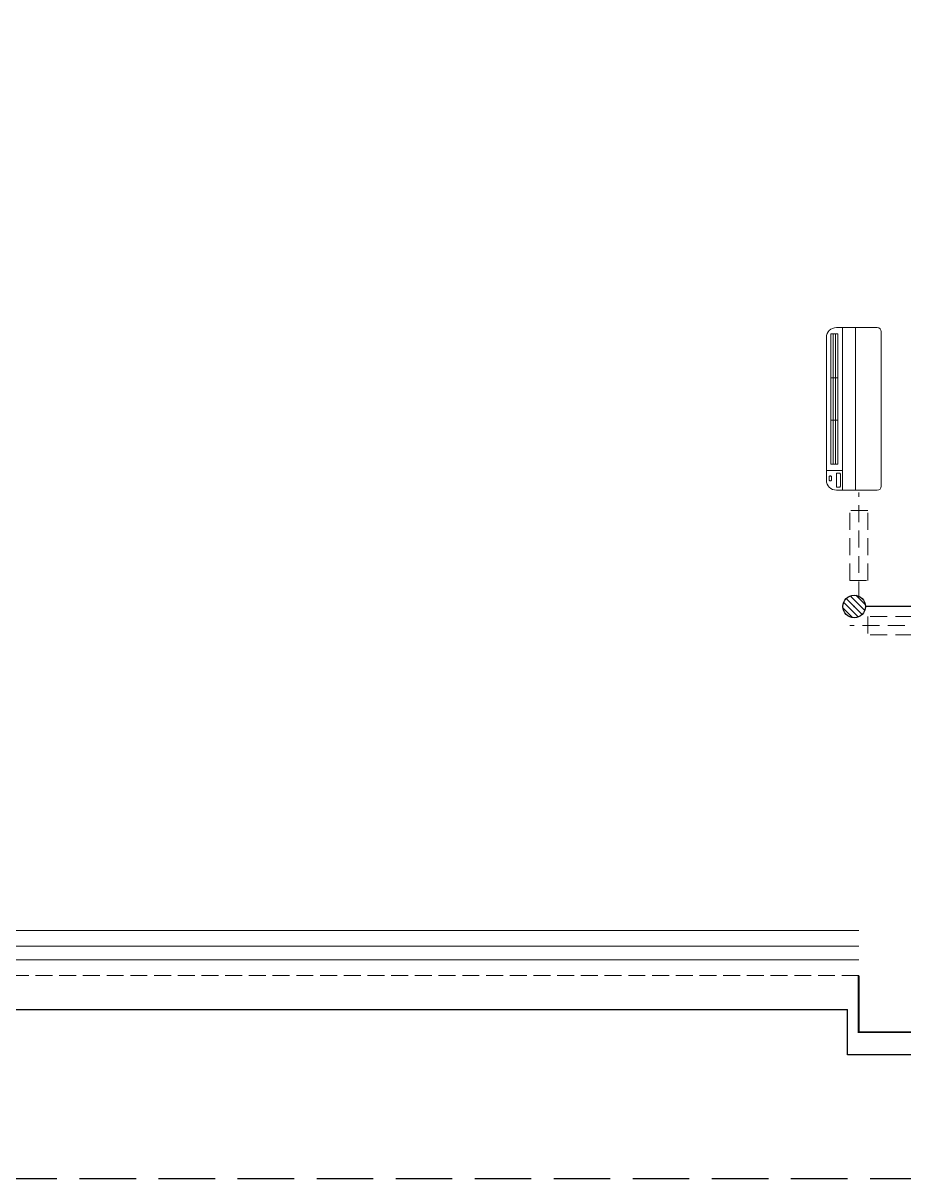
# Model space of a CAD drawing. Extents: x 3443499 to 7125205, y -1700016 to -264854.
# Drawn here: x 3567109 to 3571009, y -1020829 to -1015710 of the extents above; entities that cross this region are included whole.
import ezdxf

# ---------------------------------------------------------------- set-up
doc = ezdxf.new("R2010")
doc.units = 0
doc.header["$LTSCALE"] = 1000
doc.header["$MEASUREMENT"] = 0
doc.linetypes.add('DASH', pattern=[0.35, 0.25, -0.1])
doc.linetypes.add('HIDDEN', pattern=[0.375, 0.25, -0.125])
doc.layers.get('0').update_dxf_attribs({"linetype": 'CONTINUOUS'})
for name, color, linetype in [('!校对', 2, 'CONTINUOUS'), ('LVTRY', 252, 'CONTINUOUS'), ('VPIPE-凝结', 150, 'CONTINUOUS'), ('卫生间', 6, 'CONTINUOUS'), ('看线', 185, 'CONTINUOUS')]:
    doc.layers.add(name, color=color, linetype=linetype)
for name, color, linetype, lineweight in [('平面-栏杆', 56, 'CONTINUOUS', 15), ('平面-看线', 252, 'CONTINUOUS', 15), ('平面-空调室内机', 176, 'CONTINUOUS', 9), ('平面-空调预留孔', 252, 'CONTINUOUS', 15)]:
    doc.layers.add(name, color=color, linetype=linetype, lineweight=lineweight)

# ---------------------------------------------------------------- blocks, each defined once
blk = doc.blocks.new('dongkong')
at = {"layer": '平面-空调预留孔', "color": 8, "linetype": 'HIDDEN', "ltscale": 0.3}
for p, q in [((-603796, 210899.9), (-603796, 210431.5)), ((-603836, 210821), (-603836, 210510.8)), ((-603836, 210821), (-603756, 210821)), ((-603756, 210821), (-603756, 210510.8))]:
    blk.add_line(p, q, dxfattribs=at)
blk.add_lwpolyline([(-603756, 210510.8), (-603836, 210510.8)], dxfattribs=at)
blk = doc.blocks.new('A$C001338C2')
at = {"color": 8}
for p, q in [((845, 303.6), (55, 303.6)), ((109.1, 214.8), (109.1, 303.6)), ((0, 248.6), (0, 22)), ((900, 22), (900, 248.6)), ((22, 0), (878, 0))]:
    blk.add_line(p, q, dxfattribs=at)
at = {"color": 8, "lineweight": 5}
for p, q in [((864.6, 278.7), (144.5, 278.7)), ((144.5, 278.7), (144.5, 265.8)), ((387, 278.7), (144.5, 278.7)), ((144.5, 278.7), (144.5, 252.9)), ((144.5, 265.8), (864.6, 265.8)), ((387, 239.9), (387, 278.7)), ((864.6, 278.7), (622, 278.7)), ((622, 278.7), (622, 239.9)), ((864.6, 252.9), (864.6, 278.7)), ((864.6, 265.8), (864.6, 239.9)), ((900, 214.8), (0, 214.8)), ((144.5, 239.9), (144.5, 252.9)), ((144.5, 252.9), (864.6, 252.9)), ((864.6, 239.9), (144.5, 239.9)), ((622, 239.9), (387, 239.9)), ((900, 143.2), (0, 143.2))]:
    blk.add_line(p, q, dxfattribs=at)
at = {"color": 8}
for points in [[(73.1, 275), (56.8, 275, -0.414214), (51.3, 280.5), (51.3, 283.4, -0.414214), (56.8, 288.9), (73.1, 288.9, -0.414214), (78.6, 283.4), (78.6, 280.5, -0.414214)], [(89.2, 226.4), (22.2, 226.4, -0.414214), (16.7, 231.9), (16.7, 243.1, -0.414214), (22.2, 248.6), (89.2, 248.6, -0.414214), (94.7, 243.1), (94.7, 231.9, -0.414214)]]:
    blk.add_lwpolyline(points, format="xyb", close=True, dxfattribs=at)
for centre, radius, start, end in [((55, 248.6), 55, 90, 180), ((845, 248.6), 55, 360, 90), ((22, 22), 22, 180, 270), ((878, 22), 22, 270, 360)]:
    blk.add_arc(centre, radius, start, end, dxfattribs=at)
blk = doc.blocks.new('$lvtry$00000171')
for p, q in [((-74.2, 10.6), (-10.6, 74.2)), ((-69.8, -27.4), (27.4, 69.8)), ((-53, -53), (53, 53)), ((-27.4, -69.8), (69.8, 27.4)), ((10.6, -74.2), (74.2, -10.6))]:
    blk.add_line(p, q)
blk.add_circle((0, 0), 75)
blk.add_point((0, 0))
blk = doc.blocks.new('HFGHFHF')
at = {"layer": '卫生间', "color": 252, "linetype": 'DASH'}
blk.add_lwpolyline([(282616.8, 689157.2), (280916.6, 689157.2), (280916.6, 684657.2), (280916.6, 684657.2), (280916.6, 684357.2), (272916.6, 684357.2), (272916.6, 683357.2), (271116.6, 683357.2), (271116.6, 673357.2), (273766.6, 673357.2), (273766.6, 672157.2), (297866.6, 672157.2), (297866.6, 673357.2), (299516.6, 673357.2)], dxfattribs=at)
blk = doc.blocks.new('A$C74FB3979')
at = {"color": 252, "const_width": 8}
blk.add_lwpolyline([(52249.8, -343.4), (52249.8, -643.4), (52149.8, -643.4), (52149.8, -593.4), (51099.8, -593.4), (51099.8, -343.4)], dxfattribs=at)
at = {"layer": 'VPIPE-凝结', "color": 252, "ltscale": 0.1}
blk.add_line((51469.8, 1291.6), (51129.8, 1291.6), dxfattribs=at)
at = {"layer": '平面-栏杆', "color": 252}
for p, q in [((51099.8, -213.4), (45199.8, -213.4)), ((51099.8, -273.4), (45199.8, -273.4))]:
    blk.add_line(p, q, dxfattribs=at)
at = {"layer": '平面-看线', "color": 252}
blk.add_line((51099.8, -143.4), (45199.8, -143.4), dxfattribs=at)
at = {"layer": '平面-看线', "color": 252, "linetype": 'DASH', "ltscale": 0.3}
blk.add_line((51099.8, -343.4), (45199.8, -343.4), dxfattribs=at)
at = {"layer": '看线', "color": 252}
blk.add_lwpolyline([(52249.8, -143.4), (52299.8, -143.4), (52299.8, -693.4), (51049.8, -693.4), (51049.8, -493.4)], dxfattribs=at)
at = {"layer": '看线', "color": 252, "ltscale": 0.5}
blk.add_lwpolyline([(45199.8, -493.4), (51049.8, -493.4)], dxfattribs=at)
at = {"color": 252, "xscale": -1}
blk.add_blockref('HFGHFHF', (326916.4, -673400.6), dxfattribs=at)
at = {"layer": 'LVTRY', "color": 252, "xscale": 0.6666666667107825, "yscale": 0.6666666667107825, "rotation": 269.9999999939778}
blk.add_blockref('$lvtry$00000171', (51079.8, 1291.6), dxfattribs=at)
at = {"layer": '平面-空调室内机', "color": 252, "ltscale": 0.3, "xscale": -1}
for p, rotation in [((654895.9, 212227.4), 180), ((654895.9, 212227.4), 180), ((-159370.9, 605002.6), 270)]:
    blk.add_blockref('dongkong', p, dxfattribs=dict(at, rotation=rotation))
at = {"layer": '平面-空调预留孔', "color": 252, "xscale": 0.800000000046565, "yscale": 0.800000000046565, "zscale": 0.800000000046565, "rotation": 90.00000023343011}
blk.add_blockref('A$C001338C2', (51199.7, 1806.6), dxfattribs=at)

msp = doc.modelspace()

# ---------------------------------------------------------------- block references
at = {"layer": '!校对'}
msp.add_blockref('A$C74FB3979', (3519709.3, -1019585.3), dxfattribs=at)

doc.saveas('drawing.dxf')
